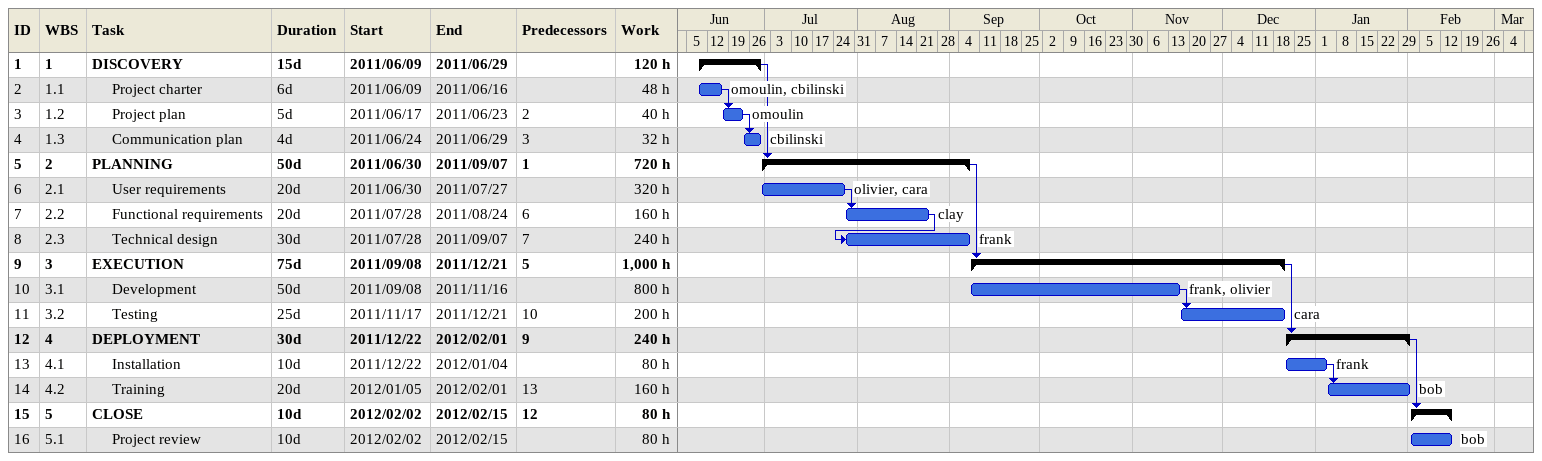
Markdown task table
| ID | WBS | Task | Duration | Start | Finish | Predecessors | Resources | Work (h) |
|---|---|---|---|---|---|---|---|---|
| 1 | 1 | **DISCOVERY** | 15d | 2011-06-09 | 2011-06-29 |  |  | 120 |
| 2 | 1.1 | Project charter | 6d | 2011-06-09 | 2011-06-16 |  | omoulin, cbilinski | 48 |
| 3 | 1.2 | Project plan | 5d | 2011-06-17 | 2011-06-23 | 2 | omoulin | 40 |
| 4 | 1.3 | Communication plan | 4d | 2011-06-24 | 2011-06-29 | 3 | cbilinski | 32 |
| 5 | 2 | **PLANNING** | 50d | 2011-06-30 | 2011-09-07 | 1 |  | 720 |
| 6 | 2.1 | User requirements | 20d | 2011-06-30 | 2011-07-27 |  | olivier, cara | 320 |
| 7 | 2.2 | Functional requirements | 20d | 2011-07-28 | 2011-08-24 | 6 | clay | 160 |
| 8 | 2.3 | Technical design | 30d | 2011-07-28 | 2011-09-07 | 7 | frank | 240 |
| 9 | 3 | **EXECUTION** | 75d | 2011-09-08 | 2011-12-21 | 5 |  | 1000 |
| 10 | 3.1 | Development | 50d | 2011-09-08 | 2011-11-16 |  | frank, olivier | 800 |
| 11 | 3.2 | Testing | 25d | 2011-11-17 | 2011-12-21 | 10 | cara | 200 |
| 12 | 4 | **DEPLOYMENT** | 30d | 2011-12-22 | 2012-02-01 | 9 |  | 240 |
| 13 | 4.1 | Installation | 10d | 2011-12-22 | 2012-01-04 |  | frank | 80 |
| 14 | 4.2 | Training | 20d | 2012-01-05 | 2012-02-01 | 13 | bob | 160 |
| 15 | 5 | **CLOSE** | 10d | 2012-02-02 | 2012-02-15 | 12 |  | 80 |
| 16 | 5.1 | Project review | 10d | 2012-02-02 | 2012-02-15 |  | bob | 80 |
